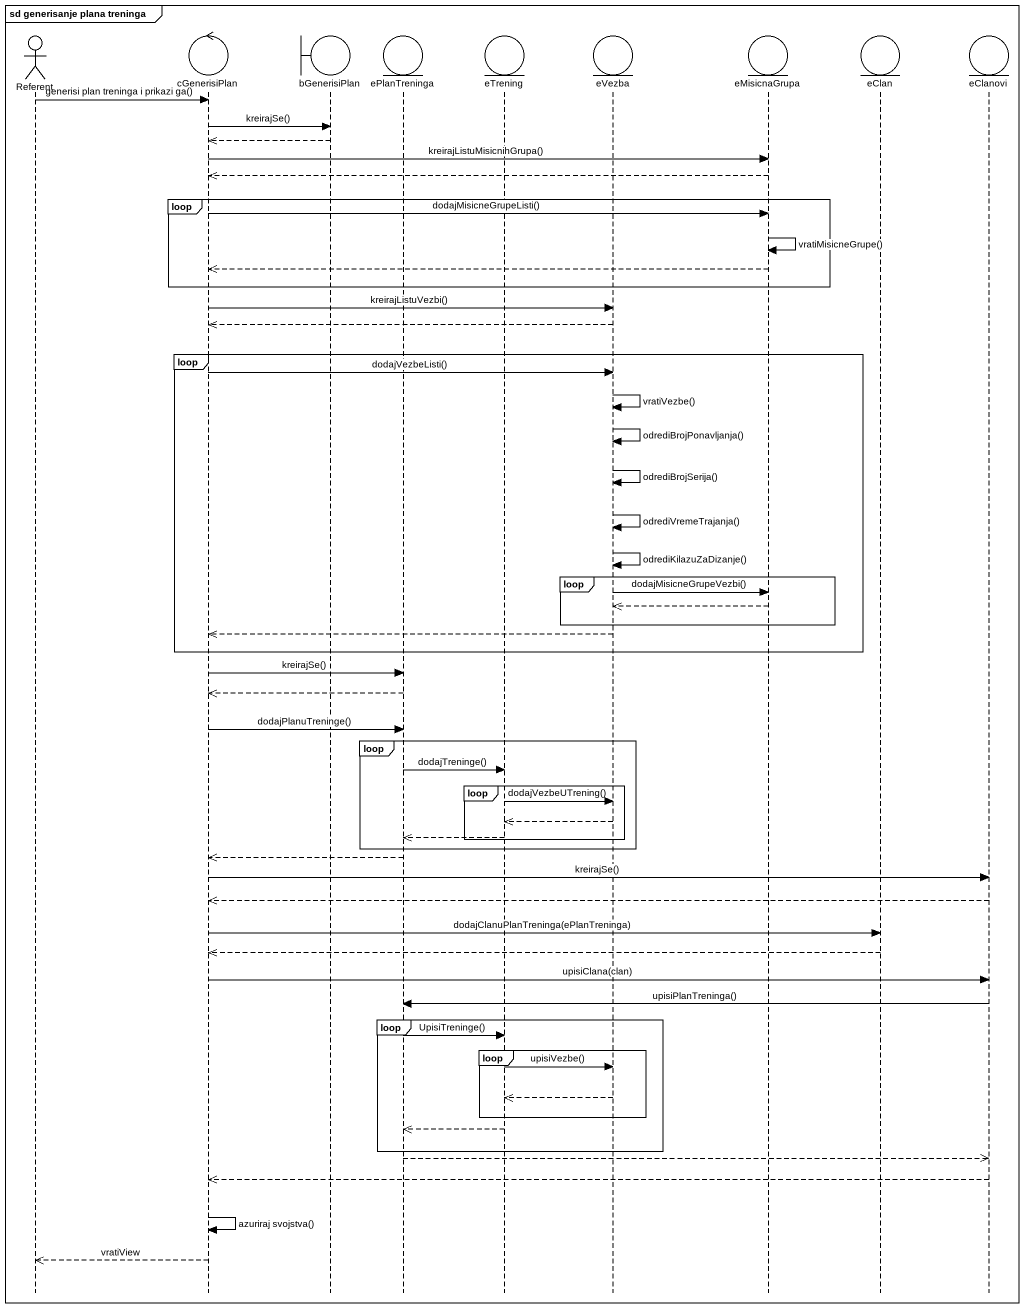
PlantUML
@startuml
mainframe sd generisanje plana treninga
hide footbox
actor Referent
control cGenerisiPlan
boundary bGenerisiPlan
entity ePlanTreninga
entity eTrening
entity eVezba
entity eMisicnaGrupa
entity eClan
entity eClanovi

Referent -> cGenerisiPlan : generisi plan treninga i prikazi ga()
cGenerisiPlan -> bGenerisiPlan : kreirajSe()
bGenerisiPlan -->> cGenerisiPlan
cGenerisiPlan -> eMisicnaGrupa : kreirajListuMisicnihGrupa()
eMisicnaGrupa -->> cGenerisiPlan
loop
  cGenerisiPlan -> eMisicnaGrupa : dodajMisicneGrupeListi()
  eMisicnaGrupa -> eMisicnaGrupa : vratiMisicneGrupe()
  eMisicnaGrupa -->> cGenerisiPlan
end
cGenerisiPlan -> eVezba : kreirajListuVezbi()
eVezba -->> cGenerisiPlan
loop
  cGenerisiPlan -> eVezba : dodajVezbeListi()
  eVezba -> eVezba : vratiVezbe()
  eVezba -> eVezba : odrediBrojPonavljanja()
  eVezba -> eVezba : odrediBrojSerija()
  eVezba -> eVezba : odrediVremeTrajanja()
  eVezba -> eVezba : odrediKilazuZaDizanje()
  loop
    eVezba -> eMisicnaGrupa : dodajMisicneGrupeVezbi()
    eMisicnaGrupa -->> eVezba
  end
  eVezba -->> cGenerisiPlan
end
cGenerisiPlan -> ePlanTreninga : kreirajSe()
ePlanTreninga -->> cGenerisiPlan
cGenerisiPlan -> ePlanTreninga : dodajPlanuTreninge()
loop
  ePlanTreninga -> eTrening : dodajTreninge()
  loop
    eTrening -> eVezba : dodajVezbeUTrening()
    eVezba -->> eTrening
    eTrening -->> ePlanTreninga
  end
end
ePlanTreninga -->> cGenerisiPlan
cGenerisiPlan -> eClanovi : kreirajSe()
eClanovi -->> cGenerisiPlan
cGenerisiPlan -> eClan : dodajClanuPlanTreninga(ePlanTreninga)
eClan -->> cGenerisiPlan
cGenerisiPlan -> eClanovi : upisiClana(clan)
eClanovi -> ePlanTreninga : upisiPlanTreninga()
loop
  ePlanTreninga -> eTrening : UpisiTreninge()
  loop
    eTrening -> eVezba : upisiVezbe()
    eVezba -->> eTrening
  end
  eTrening -->> ePlanTreninga
end
ePlanTreninga -->> eClanovi
eClanovi -->> cGenerisiPlan
cGenerisiPlan -> cGenerisiPlan : azuriraj svojstva()
cGenerisiPlan -->> Referent : vratiView
@enduml
